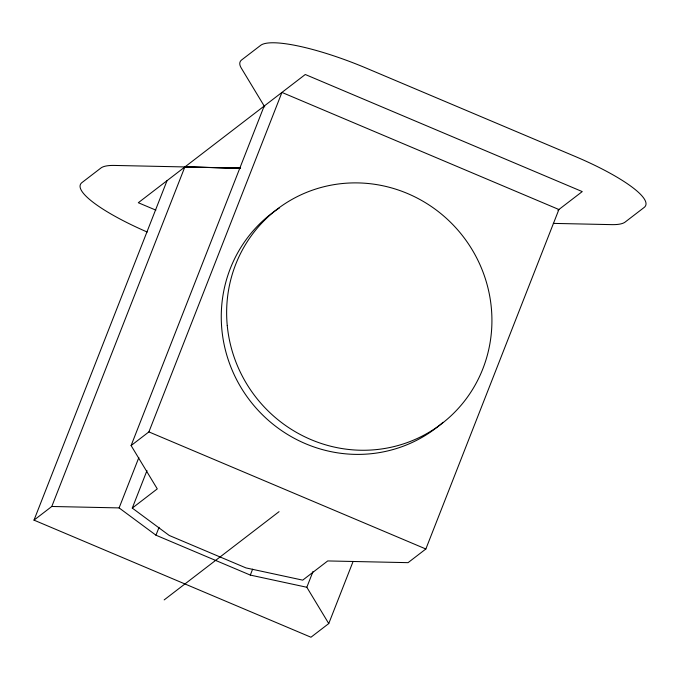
<?xml version="1.0" encoding="UTF-8"?>
<svg xmlns="http://www.w3.org/2000/svg" width="680" height="680" viewBox="0 0 680 680"><rect width="100%" height="100%" fill="white"/><g stroke="black" fill="none" stroke-linecap="round" stroke-linejoin="round"><path stroke-width="1.02" d="M353.124 561.391L328.754 623.568L310.964 637.228L34 520.14L167.042 180.659M34 520.14L51.791 506.473L184.832 166.999L239.904 168.096M131.104 445.562L148.894 431.902L281.936 92.421L558.9 209.517L425.858 548.99L408.068 562.658L327.717 560.94L302.719 580.142L245.973 567.91L169.278 535.483L132.277 508.087L157.275 488.886L131.104 445.562L264.146 106.088M51.791 506.473L119.11 507.909L138.839 457.581M132.277 508.087L146.974 470.585M328.754 623.568L306.825 587.265L250.308 575.085L155.966 535.202L159.052 527.306M250.308 575.085L252.628 569.168M306.825 587.265L313.012 571.481M557.898 210.281L582.241 191.59L305.277 74.502L138.312 202.725L155.873 210.145M164.169 599.904L279.063 511.658M240.414 168.13L114.58 165.444A95.557 20.026 21.4 0 0 100.886 168.045L81.983 182.563A95.557 20.026 21.4 0 0 147.212 232.033M184.832 166.999L240.584 168.19M553.333 223.388L611.49 224.629A95.557 20.026 21.4 0 0 625.183 222.028L644.096 207.502A95.557 20.026 21.4 0 0 575.144 156.442L366.358 68.178A95.557 20.026 21.4 0 0 260.61 45.382L241.698 59.899A95.557 20.026 21.4 0 0 241.306 68.119L264.758 106.939M148.894 431.902L425.858 548.99M119.11 507.909L155.966 535.202M443.037 422.305A135.175 131.13 52.5 0 1 249.636 400.231A135.175 131.13 52.5 0 1 279.446 207.91M227.248 325.482A135.175 131.13 52.5 0 0 436.322 427.635A135.175 131.13 52.5 0 0 414.281 196.596A135.175 131.13 52.5 0 0 227.248 325.482"/></g></svg>
